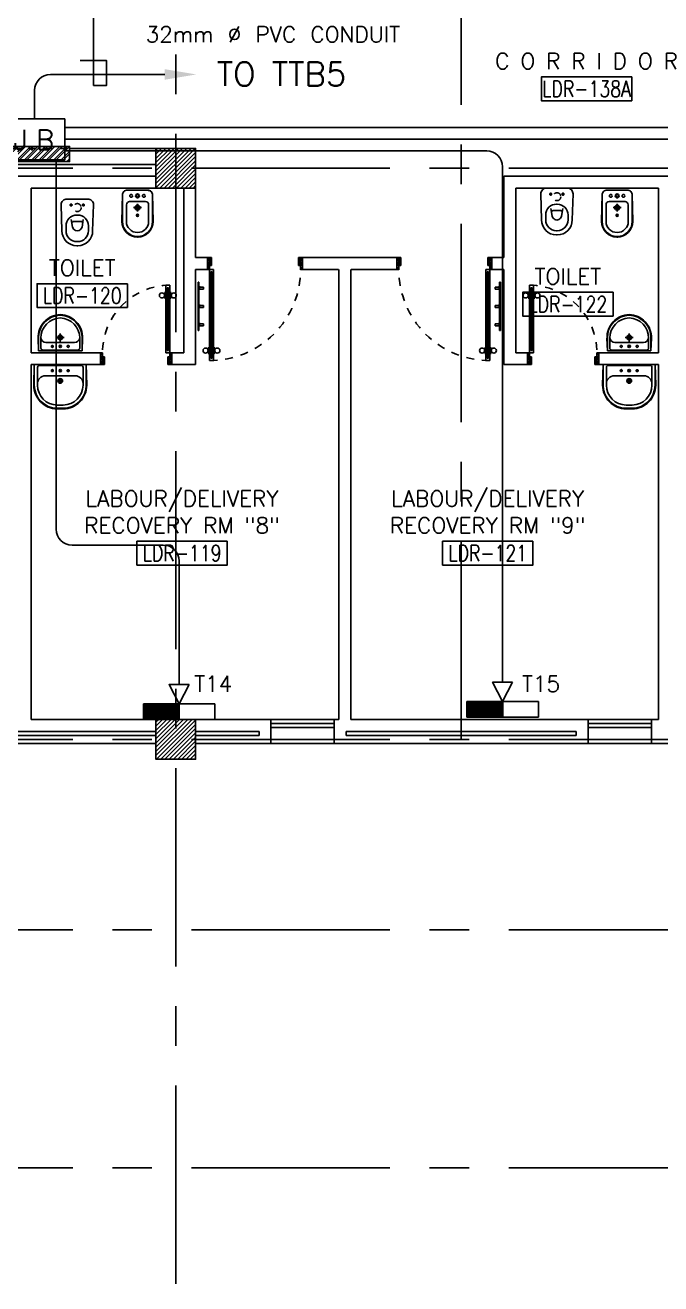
# Model space of a CAD drawing. Extents: x 0 to 92.2, y -1.4 to 78.1.
# Drawn here: x 26.59 to 34.61, y -1.39 to 14.48 of the extents above; entities that cross this region are included whole.
import ezdxf
from ezdxf.enums import TextEntityAlignment as Align

# ---------------------------------------------------------------- set-up
doc = ezdxf.new("R2010")
doc.units = 0
doc.header["$MEASUREMENT"] = 0
for name, pattern in [('CENTERX2', [4, 2.5, -0.5, 0.5, -0.5]), ('DASHED', [0.75, 0.5, -0.25]), ('HIDDEN', [0.375, 0.25, -0.125]), ('HIDDEN2', [0.1875, 0.125, -0.0625])]:
    doc.linetypes.add(name, pattern=pattern)
doc.layers.get('0').update_dxf_attribs({"color": 11, "linetype": 'CONTINUOUS'})
for name, color, linetype in [('A-TILES', 11, 'CONTINUOUS'), ('AXES', 11, 'CENTERX2'), ('COL', 11, 'CONTINUOUS'), ('DOOR', 11, 'CONTINUOUS'), ('E-TEL', 4, 'CONTINUOUS'), ('E-TEXT', 2, 'CONTINUOUS'), ('E-WIRE', 4, 'CONTINUOUS'), ('FHC', 11, 'CONTINUOUS'), ('FIX', 11, 'CONTINUOUS'), ('HAT', 11, 'CONTINUOUS'), ('INSUL', 11, 'CONTINUOUS'), ('NON-MEDICAL', 11, 'CONTINUOUS'), ('RM-BOX', 11, 'CONTINUOUS'), ('RM-NAME', 11, 'CONTINUOUS'), ('RM-NO', 11, 'CONTINUOUS'), ('WALL', 11, 'CONTINUOUS'), ('WIN', 11, 'CONTINUOUS')]:
    doc.layers.add(name, color=color, linetype=linetype)
doc.styles.add('ROMANS', font='ROMANS.shx', dxfattribs={"width": 0.6})
doc.styles.get("Standard").update_dxf_attribs({"font": 'TXT.shx'})

# ---------------------------------------------------------------- blocks, each defined once
blk = doc.blocks.new('*X89')
at = {"color": 0}
for p, q in [((42139, 118295), (42594, 118750)), ((42139, 118348), (42541, 118750)), ((42139, 118401), (42488, 118750)), ((42139, 118454), (42435, 118750)), ((42139, 118507), (42382, 118750)), ((42139, 118560), (42329, 118750)), ((42139, 118613), (42276, 118750)), ((42139, 118666), (42223, 118750)), ((42139, 118719), (42170, 118750)), ((42147, 118250), (42639, 118742)), ((42200, 118250), (42639, 118689)), ((42253, 118250), (42639, 118636)), ((42306, 118250), (42639, 118582)), ((42359, 118250), (42639, 118529)), ((42413, 118250), (42639, 118476)), ((42466, 118250), (42639, 118423)), ((42519, 118250), (42639, 118370)), ((42572, 118250), (42639, 118317)), ((42625, 118250), (42639, 118264))]:
    blk.add_line(p, q, dxfattribs=at)
blk = doc.blocks.new('*X84')
at = {"color": 0}
for p, q in [((42139, 125454), (42635, 125950)), ((42139, 125507), (42582, 125950)), ((42139, 125560), (42529, 125950)), ((42139, 125613), (42476, 125950)), ((42139, 125666), (42423, 125950)), ((42139, 125719), (42370, 125950)), ((42139, 125772), (42317, 125950)), ((42139, 125825), (42264, 125950)), ((42139, 125878), (42211, 125950)), ((42139, 125931), (42158, 125950)), ((42188, 125450), (42639, 125901)), ((42241, 125450), (42639, 125848)), ((42294, 125450), (42639, 125795)), ((42347, 125450), (42639, 125742)), ((42400, 125450), (42639, 125689)), ((42453, 125450), (42639, 125636)), ((42506, 125450), (42639, 125583)), ((42559, 125450), (42639, 125530)), ((42612, 125450), (42639, 125477))]:
    blk.add_line(p, q, dxfattribs=at)
blk = doc.blocks.new('RM1')
at = {"layer": 'RM-BOX'}
blk.add_lwpolyline([(570, -200), (-570, -200), (-570, -500), (570, -500)], close=True, dxfattribs=at)
at = {"layer": 'RM-NAME', "style": 'ROMANS'}
blk.add_attdef('ROOMNAME1', text='', height=200, dxfattribs=at).set_placement((0, 324), align=Align.MIDDLE)
blk = doc.blocks.new('COL50')
at = {"layer": 'COL'}
blk.add_lwpolyline([(-250, 250), (-250, -250), (250, -250), (250, 250)], close=True, dxfattribs=at)
blk = doc.blocks.new('DOOR90')
at = {"layer": 'DOOR', "color": 0, "linetype": 'BYBLOCK'}
for p, q in [((-150, 0), (-150, -25)), ((-150, 0), (0, 0)), ((0, -50), (0, 0)), ((-1000, -25), (-1000, -75)), ((-1000, -75), (-1000, -25)), ((-950, -25), (-1000, -25)), ((-950, -75), (-1000, -75)), ((-970, -42), (-970, -58)), ((-950, -42), (-970, -42)), ((-950, -58), (-970, -58)), ((-950, -25), (-950, -42)), ((-950, -58), (-950, -75)), ((-918, -25), (-918, -18)), ((-828, -18), (-918, -18)), ((-918, -75), (-918, -82)), ((-828, -82), (-918, -82)), ((-905, -18), (-905, -9)), ((-905, -9), (-840, -9)), ((-905, -18), (-840, -18)), ((-905, -82), (-905, -91)), ((-905, -82), (-840, -82)), ((-905, -91), (-840, -91)), ((-840, -18), (-840, -9)), ((-840, -82), (-840, -91)), ((-828, -25), (-828, -18)), ((-828, -75), (-828, -82)), ((-200, -42), (-200, -25)), ((-200, -25), (-150, -25)), ((-180, -42), (-200, -42)), ((-200, -75), (-200, -58)), ((-200, -58), (-180, -58)), ((-150, -75), (-200, -75)), ((-180, -58), (-180, -42)), ((-150, -75), (-150, -25)), ((-150, -25), (-100, -25)), ((-100, -25), (-100, -50)), ((-100, -50), (0, -50)), ((-150, -900), (-150, -875)), ((-150, -875), (-100, -875)), ((0, -900), (-150, -900)), ((-150, -900), (0, -900)), ((-100, -850), (0, -850)), ((-100, -875), (-100, -850)), ((0, -850), (0, -900))]:
    blk.add_line(p, q, dxfattribs=at)
at = {"layer": 'DOOR', "color": 9, "linetype": 'BYBLOCK'}
for p, q in [((0, -50), (-114, 0)), ((0, -50), (-40, 0)), ((0, -50), (-100, -37)), ((0, -850), (-114, -900)), ((0, -850), (-100, -863)), ((0, -850), (-40, -900))]:
    blk.add_line(p, q, dxfattribs=at)
at = {"layer": 'DOOR', "linetype": 'BYBLOCK'}
for p, q in [((-200, -25), (-950, -25)), ((-200, -42), (-950, -42)), ((-200, -58), (-950, -58)), ((-950, -75), (-200, -75))]:
    blk.add_line(p, q, dxfattribs=at)
at = {"layer": 'DOOR', "color": 0, "linetype": 'BYBLOCK'}
for centre in [(-873, 24), (-873, -124)]:
    blk.add_circle(centre, 32.4, dxfattribs=at)
at = {"layer": 'DOOR', "color": 9, "linetype": 'BYBLOCK'}
for centre, radius, start, end in [((0, -50), 154, 161.1053, 166.2858), ((0, -50), 134, 158.1598, 169.28), ((0, -50), 94.4, 148.0182, 180), ((0, -50), 74.4, 137.7764, 180), ((0, -50), 114, 154.0838, 167.3774), ((0, -50), 54.4, 113.2074, 180), ((0, -50), 34.4, 90, 180), ((0, -50), 14.4, 90, 180), ((0, -850), 154, 193.7142, 198.8947), ((0, -850), 134, 190.72, 201.8402), ((0, -850), 94.4, 180, 211.9818), ((0, -850), 74.4, 180, 222.2236), ((0, -850), 54.4, 180, 246.7926), ((0, -850), 34.4, 180, 270), ((0, -850), 14.4, 180, 270)]:
    blk.add_arc(centre, radius, start, end, dxfattribs=at)
at = {"layer": 'DOOR', "linetype": 'HIDDEN', "ltscale": 0.5}
blk.add_arc((-150, -25), 850, 180, 270, dxfattribs=at)
blk = doc.blocks.new('FHC')
at = {"layer": 'FHC', "linetype": 'BYBLOCK', "ltscale": 0.3}
h = blk.add_hatch(dxfattribs=at)
h.set_pattern_fill('ANSI32', color=250, scale=175, style=0)
h.set_pattern_definition([(45, (-232656.18, -31241.005), (-46.403883, 46.403883), []), (45, (-232625.246, -31241.005), (-46.403883, 46.403883), [])])
h.paths.add_polyline_path([(460, -190), (460, 0), (-460, 0), (-460, -190)])
h.paths.add_polyline_path([(-673, -611), (-673, -190), (-410, -190), (-410, -611)], flags=9)
blk.add_lwpolyline([(-460, 0), (460, 0), (460, -190), (-460, -190)], close=True, dxfattribs=at)
blk = doc.blocks.new('DOOR100')
at = {"layer": 'DOOR', "color": 0, "linetype": 'BYBLOCK'}
for p, q in [((-25, 1300), (-75, 1300)), ((-75, 1300), (-25, 1300)), ((-75, 1250), (-75, 1300)), ((-42, 1270), (-58, 1270)), ((-58, 1250), (-58, 1270)), ((-42, 1250), (-42, 1270)), ((-25, 1250), (-25, 1300)), ((-82, 1205), (-91, 1205)), ((-91, 1205), (-91, 1140)), ((-82, 1140), (-91, 1140)), ((-75, 1218), (-82, 1218)), ((-82, 1128), (-82, 1218)), ((-82, 1205), (-82, 1140)), ((-75, 1128), (-82, 1128)), ((-58, 1250), (-75, 1250)), ((-25, 1250), (-42, 1250)), ((-25, 1218), (-18, 1218)), ((-25, 1128), (-18, 1128)), ((-18, 1128), (-18, 1218)), ((-18, 1205), (-9, 1205)), ((-18, 1205), (-18, 1140)), ((-18, 1140), (-9, 1140)), ((-9, 1205), (-9, 1140)), ((-75, 200), (-58, 200)), ((-75, 150), (-75, 200)), ((-58, 200), (-58, 180)), ((-58, 180), (-42, 180)), ((-42, 200), (-25, 200)), ((-42, 180), (-42, 200)), ((-25, 200), (-25, 150)), ((-1200, 0), (-1200, 150)), ((-1200, 150), (-1175, 150)), ((-1200, 150), (-1200, 0)), ((-1150, 0), (-1200, 0)), ((-1175, 150), (-1175, 100)), ((-1175, 100), (-1150, 100)), ((-1150, 100), (-1150, 0)), ((-75, 150), (-25, 150)), ((-50, 100), (-50, 0)), ((-25, 100), (-50, 100)), ((-50, 0), (0, 0)), ((0, 150), (-25, 150)), ((-25, 150), (-25, 100)), ((0, 150), (0, 0))]:
    blk.add_line(p, q, dxfattribs=at)
at = {"layer": 'DOOR', "linetype": 'BYBLOCK'}
for p, q in [((-75, 1250), (-75, 200)), ((-58, 200), (-58, 1250)), ((-42, 200), (-42, 1250)), ((-25, 200), (-25, 1250)), ((0, 0), (0, 150))]:
    blk.add_line(p, q, dxfattribs=at)
at = {"layer": 'DOOR', "color": 9, "linetype": 'BYBLOCK'}
for p, q in [((-1150, 0), (-1200, 114)), ((-1150, 0), (-1200, 40)), ((-1150, 0), (-1163, 100)), ((-50, 0), (0, 114)), ((-50, 0), (-37, 100)), ((-50, 0), (0, 40))]:
    blk.add_line(p, q, dxfattribs=at)
at = {"layer": 'DOOR', "color": 0, "linetype": 'BYBLOCK'}
for centre in [(-124, 1173), (24, 1173)]:
    blk.add_circle(centre, 32.4, dxfattribs=at)
at = {"layer": 'DOOR', "linetype": 'HIDDEN', "ltscale": 0.5}
blk.add_arc((-25, 150), 1150, 90, 180.0001, dxfattribs=at)
at = {"layer": 'DOOR', "color": 9, "linetype": 'BYBLOCK'}
for centre, radius, start, end in [((-1150, 0), 154, 103.7142, 108.8947), ((-1150, 0), 134, 100.72, 111.8402), ((-1150, 0), 94.4, 90, 121.9818), ((-1150, 0), 74.4, 90, 132.2236), ((-1150, 0), 54.4, 90, 156.7926), ((-1150, 0), 34.4, 90, 180), ((-1150, 0), 14.4, 90, 180), ((-50, 0), 94.4, 58.0182, 90), ((-50, 0), 74.4, 47.7764, 90), ((-50, 0), 54.4, 23.2074, 90), ((-50, 0), 34.4, 0, 90), ((-50, 0), 14.4, 0, 90), ((-50, 0), 134, 68.1598, 79.28), ((-50, 0), 114, 64.0838, 77.3774), ((-50, 0), 154, 71.1053, 76.2858)]:
    blk.add_arc(centre, radius, start, end, dxfattribs=at)
blk = doc.blocks.new('A$C49F1192B')
at = {"layer": 'DOOR', "color": 0, "linetype": 'BYBLOCK', "xscale": -1, "rotation": 270}
blk.add_blockref('DOOR100', (0, 1200), dxfattribs=at)
blk = doc.blocks.new('LAV-003')
at = {"layer": 'FIX', "linetype": 'CONTINUOUS'}
for p, q in [((-328, -285), (-328, -25)), ((327, -285), (327, -25)), ((-288, -285), (-288, -265)), ((0, -165), (-188, -165)), ((0, -165), (187, -165)), ((287, -285), (287, -265)), ((0, -535), (-38, -535)), ((0, -575), (-38, -575)), ((0, -535), (37, -535)), ((0, -575), (37, -575))]:
    blk.add_line(p, q, dxfattribs=at)
at = {"layer": 'FIX', "linetype": 'BYBLOCK'}
blk.add_line((-328, -25), (327, -25), dxfattribs=at)
at = {"layer": 'FIX', "linetype": 'BYBLOCK', "ltscale": 0.3}
for p, q in [((-288, -265), (-288, -60)), ((0, -35), (-262, -35)), ((0, -35), (262, -35)), ((287, -265), (287, -60))]:
    blk.add_line(p, q, dxfattribs=at)
at = {"layer": 'FIX'}
for p, q in [((-16, -101), (15, -101)), ((0, -85), (0, -116))]:
    blk.add_line(p, q, dxfattribs=at)
at = {"layer": 'FIX', "linetype": 'DASHED', "ltscale": 0.04}
for p, q in [((-36, -230), (37, -230)), ((0, -194), (0, -266))]:
    blk.add_line(p, q, dxfattribs=at)
at = {"layer": 'FIX', "linetype": 'CONTINUOUS'}
blk.add_lwpolyline([(295, -25), (0, -25), (-328, -25), (-335, -285, 0.414214), (-38, -582), (0, -582), (37, -582, 0.414214), (334, -285), (327, -25), (0, -25)], format="xyb", dxfattribs=at)
at = {"layer": 'FIX', "linetype": 'HIDDEN', "ltscale": 0.05}
for centre in [(-100, -101), (100, -101)]:
    blk.add_circle(centre, 12.4, dxfattribs=at)
at = {"layer": 'FIX'}
for centre, radius in [((0, -101), 15.5), ((0, -230), 29.5), ((0, -230), 22.5)]:
    blk.add_circle(centre, radius, dxfattribs=at)
at = {"layer": 'FIX', "linetype": 'BYBLOCK', "ltscale": 0.3}
for centre, start, end in [((-262, -60), 90, 180), ((262, -60), 0, 90)]:
    blk.add_arc(centre, 25, start, end, dxfattribs=at)
at = {"layer": 'FIX', "linetype": 'CONTINUOUS'}
for centre, radius, start, end in [((-38, -285), 290, 180, 270), ((-188, -265), 100, 90, 180), ((-38, -285), 250, 180, 270), ((37, -285), 250, 270, 0), ((37, -285), 290, 270, 0), ((187, -265), 100, 0, 90)]:
    blk.add_arc(centre, radius, start, end, dxfattribs=at)
blk = doc.blocks.new('WC1')
at = {"layer": 'FIX'}
for p, q in [((-210, 204), (-538, 194)), ((-727, 5), (-727, -5)), ((-674, 5), (-674, -5)), ((-534, 24), (-540, 0)), ((-540, 0), (-534, -24)), ((-475, 141), (-538, 141)), ((-395, 76), (-490, 60)), ((-339, 5), (-339, -5)), ((-538, -141), (-475, -141)), ((-490, -60), (-395, -76)), ((-538, -194), (-210, -204))]:
    blk.add_line(p, q, dxfattribs=at)
at = {"layer": 'FIX', "linetype": 'CONTINUOUS'}
blk.add_line((-420, -47), (-420, 45), dxfattribs=at)
at = {"layer": 'FIX'}
blk.add_lwpolyline([(-213, -204), (-210, -204, 0.414214), (-137, -131), (-137, 0), (-137, 131, 0.414214), (-210, 204)], format="xyb", dxfattribs=at)
at = {"layer": 'FIX', "linetype": 'HIDDEN2', "ltscale": 0.3}
blk.add_circle((-245, 0), 49.8, dxfattribs=at)
at = {"layer": 'FIX', "linetype": 'HIDDEN', "ltscale": 0.05}
for centre in [(-213, 78), (-213, -77)]:
    blk.add_circle(centre, 11.6, dxfattribs=at)
at = {"layer": 'FIX'}
for centre, radius, start, end in [((-538, 5), 189, 90, 180), ((-538, 5), 136, 90, 180), ((-473, -7), 68.2, 128.9242, 152.8468), ((-464, -18), 82, 108.496, 128.9242), ((-475, 5), 136, 360, 90), ((-538, -5), 189, 180, 270), ((-538, -5), 136, 180, 270), ((-473, 7), 68.2, 207.1532, 231.0758), ((-464, 18), 82, 231.0758, 251.504), ((-475, -5), 136, 270, 0)]:
    blk.add_arc(centre, radius, start, end, dxfattribs=at)
at = {"layer": 'FIX', "linetype": 'CONTINUOUS'}
for centre, start, end in [((-443, 46), 357.6662, 91.6121), ((-442, -46), 268.3879, 2.3338)]:
    blk.add_arc(centre, 22.3, start, end, dxfattribs=at)
blk = doc.blocks.new('BIDET1')
at = {"layer": 'FIX'}
for p, q in [((-88, 190), (-428, 190)), ((-617, 2), (-617, -3)), ((-210, 140), (-420, 140)), ((-352, 1), (-352, 1)), ((-350, 5), (-350, 5)), ((-348, 1), (-348, 1)), ((-346, 5), (-346, 5)), ((-344, 9), (-344, 9)), ((-344, 1), (-344, 1)), ((-342, 5), (-342, 5)), ((-341, 9), (-341, 9)), ((-341, 1), (-341, 1)), ((-339, 5), (-339, 5)), ((-337, 1), (-337, 1)), ((-335, 5), (-335, 5)), ((-333, 1), (-333, 1)), ((-170, 100), (-170, -100)), ((-25, -3), (-25, 128)), ((-617, -8), (-617, -3)), ((-210, -140), (-420, -140)), ((-350, -2), (-350, -2)), ((-348, -6), (-348, -6)), ((-346, -2), (-346, -2)), ((-346, -10), (-346, -10)), ((-344, -6), (-344, -6)), ((-342, -2), (-342, -2)), ((-342, -10), (-342, -10)), ((-341, -6), (-341, -6)), ((-339, -2), (-339, -2)), ((-339, -10), (-339, -10)), ((-337, -6), (-337, -6)), ((-335, -2), (-335, -2)), ((-333, -6), (-333, -6)), ((-331, -2), (-331, -2)), ((-25, -3), (-25, -134)), ((-88, -190), (-428, -190))]:
    blk.add_line(p, q, dxfattribs=at)
at = {"layer": 'FIX', "linetype": 'BYBLOCK', "ltscale": 0.3}
for p, q in [((-75, 190), (-420, 197)), ((-75, -190), (-420, -197))]:
    blk.add_line(p, q, dxfattribs=at)
at = {"layer": 'FIX', "linetype": 'DASHED', "ltscale": 0.05}
for p, q in [((-196, 0), (-294, 0)), ((-245, 49), (-245, -49))]:
    blk.add_line(p, q, dxfattribs=at)
at = {"layer": 'FIX'}
for centre, radius in [((-342, 0), 13.8), ((-342, 0), 11), ((-245, 0), 31.7), ((-245, 0), 22.5), ((-98, 0), 24.5), ((-98, 0), 17.5)]:
    blk.add_circle(centre, radius, dxfattribs=at)
at = {"layer": 'FIX', "linetype": 'HIDDEN', "ltscale": 0.05}
for centre in [(-98, 80), (-98, -80)]:
    blk.add_circle(centre, 17.5, dxfattribs=at)
at = {"layer": 'FIX', "linetype": 'BYBLOCK', "ltscale": 0.3}
blk.add_arc((-420, 0), 197, 90, 270, dxfattribs=at)
at = {"layer": 'FIX'}
for centre, radius, start, end in [((-420, 0), 190, 90, 270), ((-87, 128), 62.1, 0.1463, 90.8397), ((-420, 0), 140, 90, 270), ((-210, 100), 40, 0, 90), ((-210, -100), 40, 270, 0), ((-87, -128), 62.1, 269.1603, 359.8537)]:
    blk.add_arc(centre, radius, start, end, dxfattribs=at)
blk = doc.blocks.new('LAV1')
at = {"layer": 'FIX', "linetype": 'BYBLOCK', "ltscale": 0.3}
for p, q in [((-280, 210), (-275, 50)), ((-245, 210), (-245, 85)), ((245, 210), (245, 85)), ((280, 210), (275, 50)), ((0, 60), (-220, 60)), ((0, 60), (220, 60))]:
    blk.add_line(p, q, dxfattribs=at)
at = {"layer": 'FIX', "linetype": 'CONTINUOUS'}
for p, q in [((-275, 210), (-275, 50)), ((275, 210), (275, 50)), ((0, 50), (-275, 50)), ((0, 50), (-252, 50)), ((0, 155), (-181, 155)), ((0, 155), (181, 155)), ((0, 50), (252, 50)), ((0, 50), (275, 50))]:
    blk.add_line(p, q, dxfattribs=at)
at = {"layer": 'FIX', "linetype": 'DASHED', "ltscale": 0.05}
for p, q in [((50, 220), (-50, 220)), ((0, 170), (0, 270)), ((0, 170), (0, 270))]:
    blk.add_line(p, q, dxfattribs=at)
at = {"layer": 'FIX'}
for p, q in [((16, 107), (-15, 107)), ((0, 92), (0, 123))]:
    blk.add_line(p, q, dxfattribs=at)
for centre, radius in [((0, 220), 29.5), ((0, 220), 22.5), ((0, 107), 15.5)]:
    blk.add_circle(centre, radius, dxfattribs=at)
at = {"layer": 'FIX', "linetype": 'HIDDEN', "ltscale": 0.05}
for centre in [(-100, 107), (100, 107)]:
    blk.add_circle(centre, 12.4, dxfattribs=at)
at = {"layer": 'FIX', "linetype": 'BYBLOCK', "ltscale": 0.3}
for centre, radius, start, end in [((7, 220), 287, 91.3776, 182.0064), ((-7, 220), 287, 357.9936, 88.6224), ((-220, 85), 24.9, 179.7021, 269.9486), ((220, 85), 24.9, 270.0514, 0.2979)]:
    blk.add_arc(centre, radius, start, end, dxfattribs=at)
at = {"layer": 'FIX', "linetype": 'CONTINUOUS'}
for centre, radius, start, end in [((8, 217), 283, 91.6988, 181.351), ((-8, 217), 283, 358.649, 88.3012), ((8, 212), 253, 91.7328, 180.4884), ((-8, 212), 253, 359.5116, 88.2672), ((-179, 222), 66.9, 190.2006, 268.0786), ((179, 222), 66.9, 271.9214, 349.7994)]:
    blk.add_arc(centre, radius, start, end, dxfattribs=at)

msp = doc.modelspace()

# ---------------------------------------------------------------- linework, layer by layer
at = {"layer": 'AXES'}
for p, q in [((28.4927, -1.3931), (28.4927, 77.4195)), ((32.0927, 5.4711), (32.0927, 64.2911)), ((0.6927, 12.6711), (68.7327, 12.6711)), ((0.6927, 5.4711), (68.7327, 5.4711)), ((0.6927, 3.0711), (68.7327, 3.0711)), ((0.6927, 0.0711), (68.7327, 0.0711))]:
    msp.add_line(p, q, dxfattribs=at)
at = {"layer": 'COL'}
msp.add_lwpolyline([(28.2427, 12.9211), (28.7427, 12.9211), (28.7427, 12.4211), (28.2427, 12.4211)], close=True, dxfattribs=at)
at = {"layer": 'E-TEL', "color": 4}
for p, q in [((26.3291, 13.2968), (27.0952, 13.2968)), ((27.0952, 12.7789), (27.0952, 13.2968)), ((26.3291, 12.7789), (27.0952, 12.7789)), ((28.0857, 5.9205), (28.0857, 5.7211)), ((28.0857, 5.9205), (28.9857, 5.9205)), ((28.0857, 5.9165), (28.5047, 5.7211)), ((28.0857, 5.9027), (28.4751, 5.7211)), ((28.0857, 5.8889), (28.4455, 5.7211)), ((28.0857, 5.8751), (28.4159, 5.7211)), ((28.1067, 5.9205), (28.5343, 5.7211)), ((28.1363, 5.9205), (28.5368, 5.7337)), ((28.1659, 5.9205), (28.5368, 5.7475)), ((28.1955, 5.9205), (28.5368, 5.7613)), ((28.2251, 5.9205), (28.5368, 5.7751)), ((28.2546, 5.9205), (28.5368, 5.7889)), ((28.2842, 5.9205), (28.5368, 5.8027)), ((28.3138, 5.9205), (28.5368, 5.8165)), ((28.3434, 5.9205), (28.5368, 5.8303)), ((28.3729, 5.9205), (28.5368, 5.8441)), ((28.4025, 5.9205), (28.5368, 5.8579)), ((28.4321, 5.9205), (28.5368, 5.8717)), ((28.4617, 5.9205), (28.5368, 5.8855)), ((28.4912, 5.9205), (28.5368, 5.8992)), ((28.5208, 5.9205), (28.5368, 5.913)), ((28.5368, 5.9205), (28.5368, 5.7211)), ((28.9857, 5.9205), (28.9857, 5.7211)), ((32.1661, 5.9498), (32.1661, 5.7505)), ((32.1661, 5.9498), (33.0661, 5.9498)), ((32.1661, 5.9458), (32.585, 5.7505)), ((32.1661, 5.932), (32.5555, 5.7505)), ((32.1661, 5.9183), (32.5259, 5.7505)), ((32.1661, 5.9045), (32.4963, 5.7505)), ((32.1661, 5.8907), (32.4667, 5.7505)), ((32.1661, 5.8769), (32.4371, 5.7505)), ((32.1871, 5.9498), (32.6146, 5.7505)), ((32.2167, 5.9498), (32.6172, 5.7631)), ((32.2462, 5.9498), (32.6172, 5.7769)), ((32.2758, 5.9498), (32.6172, 5.7906)), ((32.3054, 5.9498), (32.6172, 5.8044)), ((32.335, 5.9498), (32.6172, 5.8182)), ((32.3646, 5.9498), (32.6172, 5.832)), ((32.3941, 5.9498), (32.6172, 5.8458)), ((32.4237, 5.9498), (32.6172, 5.8596)), ((32.4533, 5.9498), (32.6172, 5.8734)), ((32.4829, 5.9498), (32.6172, 5.8872)), ((32.5124, 5.9498), (32.6172, 5.901)), ((32.542, 5.9498), (32.6172, 5.9148)), ((32.5716, 5.9498), (32.6172, 5.9286)), ((32.6012, 5.9498), (32.6172, 5.9424)), ((32.6172, 5.9498), (32.6172, 5.7505)), ((33.0661, 5.9498), (33.0661, 5.7505)), ((28.0857, 5.8613), (28.3864, 5.7211)), ((28.0857, 5.8476), (28.3568, 5.7211)), ((28.0857, 5.8338), (28.3272, 5.7211)), ((28.0857, 5.82), (28.2976, 5.7211)), ((28.0857, 5.8062), (28.2681, 5.7211)), ((28.0857, 5.7924), (28.2385, 5.7211)), ((28.0857, 5.7786), (28.2089, 5.7211)), ((28.0857, 5.7648), (28.1793, 5.7211)), ((28.0857, 5.751), (28.1498, 5.7211)), ((28.0857, 5.7372), (28.1202, 5.7211)), ((28.0857, 5.7234), (28.0906, 5.7211)), ((28.9857, 5.7211), (28.0857, 5.7211)), ((32.1661, 5.8631), (32.4076, 5.7505)), ((32.1661, 5.8493), (32.378, 5.7505)), ((32.1661, 5.8355), (32.3484, 5.7505)), ((32.1661, 5.8217), (32.3188, 5.7505)), ((32.1661, 5.8079), (32.2893, 5.7505)), ((32.1661, 5.7941), (32.2597, 5.7505)), ((32.1661, 5.7803), (32.2301, 5.7505)), ((32.1661, 5.7665), (32.2005, 5.7505)), ((32.1661, 5.7527), (32.1709, 5.7505)), ((33.0661, 5.7505), (32.1661, 5.7505))]:
    msp.add_line(p, q, dxfattribs=at)
for points in [[(32.7412, 6.192), (32.4887, 6.192), (32.6149, 5.9498), (32.6149, 5.9498)], [(28.6608, 6.1627), (28.4083, 6.1627), (28.5346, 5.9205), (28.5346, 5.9205)]]:
    msp.add_lwpolyline(points, close=True, dxfattribs=at)
at = {"layer": 'E-TEXT', "color": 11}
msp.add_lwpolyline([(28.0815, 14.6171), (27.456, 14.6171), (27.456, 13.7158), (27.6201, 13.7158), (27.6201, 14.0288), (27.2846, 14.0288)], dxfattribs=at)
at = {"layer": 'E-WIRE', "color": 4, "linetype": 'BYBLOCK'}
for p, q in [((26.9122, 13.8545), (28.1898, 13.8545)), ((26.7122, 13.6545), (26.7122, 13.2968)), ((26.9846, 12.7812), (26.9846, 8.1212)), ((32.6149, 6.192), (32.6149, 12.6906)), ((27.1846, 7.9212), (28.3346, 7.9212)), ((28.5346, 6.1627), (28.5346, 7.7212))]:
    msp.add_line(p, q, dxfattribs=at)
at = {"layer": 'E-WIRE', "color": 4}
for p, q in [((28.353, 13.8545), (27.551, 13.8545)), ((27.0952, 13.1851), (40.498, 13.1851)), ((27.0952, 13.0378), (36.4953, 13.0378)), ((27.0952, 12.8906), (32.4149, 12.8906))]:
    msp.add_line(p, q, dxfattribs=at)
at = {"layer": 'E-WIRE', "color": 4, "linetype": 'BYBLOCK'}
for centre, start, end in [((26.9122, 13.6545), 90, 180), ((32.4149, 12.6906), 0, 90), ((27.1846, 8.1212), 180, 270), ((28.3346, 7.7212), 0, 90)]:
    msp.add_arc(centre, 0.2, start, end, dxfattribs=at)
at = {"layer": 'E-WIRE', "color": 4}
msp.add_solid([(28.353, 13.9211), (28.353, 13.7878), (28.753, 13.8545)], dxfattribs=at)
at = {"layer": 'FIX'}
for q in [(27.8821, 12.3941), (28.1438, 12.3941)]:
    msp.add_line((28.0129, 12.3941), q, dxfattribs=at)
msp.add_arc((28.1381, 12.3321), 0.0621, 359.1603, 89.85366, dxfattribs=at)
at = {"layer": 'INSUL'}
for p, q in [((28.2427, 5.5711), (25.2427, 5.5711)), ((28.7427, 5.5711), (29.5427, 5.5711)), ((29.5427, 5.5211), (29.5427, 5.5711)), ((30.6427, 5.5711), (33.5427, 5.5711)), ((30.6427, 5.5211), (30.6427, 5.5711)), ((33.5427, 5.5211), (33.5427, 5.5711)), ((28.2427, 5.5211), (25.2427, 5.5211)), ((28.7427, 5.5211), (29.5427, 5.5211)), ((30.6427, 5.5211), (33.5427, 5.5211))]:
    msp.add_line(p, q, dxfattribs=at)
at = {"layer": 'NON-MEDICAL'}
for p, q in [((28.7736, 11.2342), (28.7854, 11.2342)), ((28.7736, 11.2342), (28.7736, 10.6246)), ((28.7854, 11.2342), (28.7854, 10.6246)), ((28.7854, 11.1832), (28.79, 11.1832)), ((28.7854, 11.1371), (28.79, 11.1371)), ((28.79, 11.1832), (28.79, 11.1371)), ((28.79, 11.1719), (28.844, 11.1719)), ((28.79, 11.1484), (28.844, 11.1484)), ((28.844, 11.1719), (28.844, 11.1484)), ((32.5196, 11.1719), (32.5196, 11.1484)), ((32.5736, 11.1719), (32.5196, 11.1719)), ((32.5736, 11.1484), (32.5196, 11.1484)), ((32.5736, 11.1832), (32.5736, 11.1371)), ((32.5783, 11.1832), (32.5736, 11.1832)), ((32.5783, 11.1371), (32.5736, 11.1371)), ((32.59, 11.2342), (32.5783, 11.2342)), ((32.5783, 11.2342), (32.5783, 10.6246)), ((32.59, 11.2342), (32.59, 10.6246)), ((28.7854, 10.9525), (28.79, 10.9525)), ((28.79, 10.9525), (28.79, 10.9063)), ((32.5736, 10.9525), (32.5736, 10.9063)), ((32.5783, 10.9525), (32.5736, 10.9525)), ((28.7854, 10.9063), (28.79, 10.9063)), ((28.79, 10.9411), (28.844, 10.9411)), ((28.79, 10.9177), (28.844, 10.9177)), ((28.844, 10.9411), (28.844, 10.9177)), ((32.5736, 10.9411), (32.5196, 10.9411)), ((32.5196, 10.9411), (32.5196, 10.9177)), ((32.5736, 10.9177), (32.5196, 10.9177)), ((32.5783, 10.9063), (32.5736, 10.9063)), ((28.7854, 10.7217), (28.79, 10.7217)), ((28.7854, 10.6756), (28.79, 10.6756)), ((28.79, 10.7217), (28.79, 10.6756)), ((28.79, 10.7104), (28.844, 10.7104)), ((28.79, 10.6869), (28.844, 10.6869)), ((28.844, 10.7104), (28.844, 10.6869)), ((32.5736, 10.7104), (32.5196, 10.7104)), ((32.5196, 10.7104), (32.5196, 10.6869)), ((32.5736, 10.6869), (32.5196, 10.6869)), ((32.5783, 10.7217), (32.5736, 10.7217)), ((32.5736, 10.7217), (32.5736, 10.6756)), ((32.5783, 10.6756), (32.5736, 10.6756)), ((28.7736, 10.6246), (28.7854, 10.6246)), ((32.59, 10.6246), (32.5783, 10.6246))]:
    msp.add_line(p, q, dxfattribs=at)
at = {"layer": 'WALL', "color": 250, "linetype": 'HIDDEN', "ltscale": 0.25}
msp.add_line((26.2327, 12.9211), (27.1527, 12.9211), dxfattribs=at)
at = {"layer": 'WALL'}
for p, q in [((28.2427, 12.9211), (27.1527, 12.9211)), ((27.1527, 12.7561), (27.1527, 12.9211)), ((27.1527, 12.7572), (27.1527, 12.9072)), ((28.2427, 12.7211), (25.1427, 12.7211)), ((28.2427, 12.5711), (25.1427, 12.5711)), ((32.6302, 11.5461), (32.6302, 12.5711)), ((35.4427, 12.5711), (32.6302, 12.5711)), ((28.2427, 12.4211), (26.6677, 12.4211)), ((26.6677, 10.3461), (26.6677, 12.4211)), ((28.5927, 10.3461), (28.5927, 12.4211)), ((28.5927, 12.4211), (28.5927, 10.3461)), ((28.7427, 11.5461), (28.7427, 12.4211)), ((32.7802, 10.3461), (32.7802, 12.4211)), ((34.5802, 12.4211), (32.7802, 12.4211)), ((34.5802, 10.3461), (34.5802, 12.4211)), ((28.8927, 11.5461), (28.7427, 11.5461)), ((28.8927, 11.3961), (28.8927, 11.5461)), ((30.0927, 11.3961), (30.0927, 11.5461)), ((30.6943, 11.5461), (30.0927, 11.5461)), ((30.5536, 11.5461), (31.2802, 11.5461)), ((31.2802, 11.3961), (31.2802, 11.5461)), ((32.4756, 11.5461), (32.6302, 11.5461)), ((32.4802, 11.3961), (32.4802, 11.5461)), ((28.7427, 10.1961), (28.7427, 11.3961)), ((28.8927, 11.3961), (28.7427, 11.3961)), ((30.5443, 11.3961), (30.0927, 11.3961)), ((30.5489, 5.7211), (30.5489, 11.3961)), ((30.6989, 5.7211), (30.6989, 11.3961)), ((30.7036, 11.3961), (31.2802, 11.3961)), ((32.4756, 11.3961), (32.6302, 11.3961)), ((32.6302, 10.1961), (32.6302, 11.3961)), ((26.6677, 10.3461), (27.5427, 10.3461)), ((27.5427, 10.3461), (27.5427, 10.1961)), ((28.4427, 10.3461), (28.5927, 10.3461)), ((28.4427, 10.3461), (28.4427, 10.1961)), ((32.9302, 10.3461), (32.7802, 10.3461)), ((32.9302, 10.3461), (32.9302, 10.1961)), ((33.8302, 10.3461), (33.8302, 10.1961)), ((34.5802, 10.3461), (33.8302, 10.3461)), ((26.6677, 5.7211), (26.6677, 10.1961)), ((26.6677, 5.7211), (26.6677, 10.1961)), ((26.6677, 10.1961), (27.5427, 10.1961)), ((28.4427, 10.1961), (28.7427, 10.1961)), ((30.5489, 5.7211), (30.5489, 10.1961)), ((30.6989, 5.7211), (30.6989, 10.1961)), ((32.9302, 10.1961), (32.6302, 10.1961)), ((34.5802, 10.1961), (33.8302, 10.1961)), ((34.5802, 5.7211), (34.5802, 10.1961)), ((34.5802, 5.7211), (34.5802, 10.1961)), ((34.5802, 5.7211), (34.5802, 10.1961)), ((28.2427, 5.7211), (26.6677, 5.7211)), ((28.7427, 5.7211), (29.6927, 5.7211)), ((29.6927, 5.4211), (29.6927, 5.7211)), ((30.4927, 5.7211), (30.5489, 5.7211)), ((30.4927, 5.4211), (30.4927, 5.7211)), ((30.6989, 5.7211), (33.6927, 5.7211)), ((33.6927, 5.4211), (33.6927, 5.7211)), ((34.4927, 5.7211), (34.5802, 5.7211)), ((34.4927, 5.4211), (34.4927, 5.7211)), ((28.2427, 5.4211), (25.1427, 5.4211)), ((28.7427, 5.4211), (29.6927, 5.4211)), ((30.4927, 5.4211), (33.6927, 5.4211)), ((34.4927, 5.4211), (35.4427, 5.4211))]:
    msp.add_line(p, q, dxfattribs=at)
at = {"layer": 'WALL', "linetype": 'BYBLOCK', "ltscale": 0.3}
for points in [[(28.7427, 12.9211), (28.2427, 12.9211), (28.2427, 12.4211), (28.7427, 12.4211)], [(28.2427, 5.2211), (28.7427, 5.2211), (28.7427, 5.7211), (28.2427, 5.7211)]]:
    msp.add_lwpolyline(points, close=True, dxfattribs=at)
at = {"layer": 'WIN'}
for p, q in [((30.4927, 5.7211), (29.6927, 5.7211)), ((34.4927, 5.7211), (33.6927, 5.7211)), ((30.4927, 5.6711), (29.6927, 5.6711)), ((30.4927, 5.6211), (29.6927, 5.6211)), ((34.4927, 5.6711), (33.6927, 5.6711)), ((34.4927, 5.6211), (33.6927, 5.6211)), ((30.4927, 5.4211), (29.6927, 5.4211)), ((34.4927, 5.4211), (33.6927, 5.4211))]:
    msp.add_line(p, q, dxfattribs=at)

# ---------------------------------------------------------------- block references
at = {"layer": 'A-TILES', "linetype": 'BYBLOCK', "ltscale": 0.3, "xscale": 0.001, "yscale": 0.001, "zscale": 0.001}
for p in [(27.0357, 10.2211), (34.2122, 10.2211)]:
    msp.add_blockref('LAV-003', p, dxfattribs=at)
at = {"layer": 'COL', "xscale": 0.001, "yscale": 0.001, "zscale": 0.001}
for p in [(28.4927, 12.6711), (28.4927, 5.4711)]:
    msp.add_blockref('COL50', p, dxfattribs=at)
at = {"layer": 'DOOR', "color": 0, "yscale": 0.001, "zscale": 0.001}
for p, xscale, rotation in [((30.0927, 11.5461), -0.001, 90), ((31.2802, 11.5461), 0.001, 270)]:
    msp.add_blockref('A$C49F1192B', p, dxfattribs=dict(at, xscale=xscale, rotation=rotation))
at = {"layer": 'DOOR', "color": 0, "linetype": 'BYBLOCK', "yscale": 0.001, "zscale": 0.001}
for p, xscale, rotation in [((28.4427, 10.1961), 0.001, 270), ((32.9302, 10.1961), -0.001, 90)]:
    msp.add_blockref('DOOR90', p, dxfattribs=dict(at, xscale=xscale, rotation=rotation))
at = {"layer": 'FIX', "xscale": 0.001, "yscale": 0.001, "zscale": 0.001, "rotation": 90}
for name, p in [('BIDET1', (28.0102, 12.4211)), ('WC1', (33.3002, 12.5581)), ('BIDET1', (34.0602, 12.4211)), ('WC1', (27.2502, 12.4211))]:
    msp.add_blockref(name, p, dxfattribs=at)
at = {"layer": 'FIX', "yscale": 0.001, "zscale": 0.001}
for p, xscale in [((27.0357, 10.3191), 0.001), ((34.2122, 10.3191), -0.001)]:
    msp.add_blockref('LAV1', p, dxfattribs=dict(at, xscale=xscale))
at = {"layer": 'HAT', "xscale": 0.001, "yscale": 0.001, "zscale": 0.001}
for name in ['*X84', '*X89']:
    msp.add_blockref(name, (-13.8965, -113.0286), dxfattribs=at)
at = {"layer": 'RM-NAME'}
ref = msp.add_blockref('RM1', (33.6749, 14.0231), dxfattribs=dict(at, xscale=0.001, yscale=0.001, zscale=0.001))
ref.add_attrib('ROOMNO', 'LDR-138A', dxfattribs={"layer": 'RM-NO', "height": 0.2, "style": 'ROMANS', "width": 0.8}).set_placement((33.6749, 13.6731), align=Align.MIDDLE)
ref.add_attrib('ROOMNAME2', 'C O R R I D O R', dxfattribs={"height": 0.2, "style": 'ROMANS'}).set_placement((33.6749, 14.0231), align=Align.MIDDLE)
ref = msp.add_blockref('RM1', (27.3127, 11.4163), dxfattribs=dict(at, xscale=0.001, yscale=0.001, zscale=0.001))
ref.add_attrib('ROOMNO', 'LDR-120', dxfattribs={"layer": 'RM-NO', "height": 0.2, "style": 'ROMANS', "width": 0.8}).set_placement((27.3127, 11.0663), align=Align.MIDDLE)
ref.add_attrib('ROOMNAME2', 'TOILET', dxfattribs={"height": 0.2, "style": 'ROMANS'}).set_placement((27.3127, 11.4163), align=Align.MIDDLE)
ref = msp.add_blockref('RM1', (33.4388, 11.3077), dxfattribs=dict(at, xscale=0.001, yscale=0.001, zscale=0.001))
ref.add_attrib('ROOMNO', 'LDR-122', dxfattribs={"layer": 'RM-NO', "height": 0.2, "style": 'ROMANS', "width": 0.8}).set_placement((33.4388, 10.9577), align=Align.MIDDLE)
ref.add_attrib('ROOMNAME2', 'TOILET', dxfattribs={"height": 0.2, "style": 'ROMANS'}).set_placement((33.4388, 11.3077), align=Align.MIDDLE)
ref = msp.add_blockref('RM1', (28.5724, 8.1692), dxfattribs=dict(at, xscale=0.001, yscale=0.001, zscale=0.001))
ref.add_attrib('ROOMNO', 'LDR-119', dxfattribs={"layer": 'RM-NO', "height": 0.2, "style": 'ROMANS', "width": 0.8}).set_placement((28.5724, 7.8192), align=Align.MIDDLE)
ref.add_attrib('ROOMNAME2', 'RECOVERY RM "8"', dxfattribs={"height": 0.2, "style": 'ROMANS'}).set_placement((28.5724, 8.1692), align=Align.MIDDLE)
ref.add_attrib('ROOMNAME1', 'LABOUR/DELIVERY', dxfattribs={"height": 0.2, "style": 'ROMANS'}).set_placement((28.5724, 8.4931), align=Align.MIDDLE)
ref = msp.add_blockref('RM1', (32.4278, 8.1692), dxfattribs=dict(at, xscale=0.001, yscale=0.001, zscale=0.001))
ref.add_attrib('ROOMNO', 'LDR-121', dxfattribs={"layer": 'RM-NO', "height": 0.2, "style": 'ROMANS', "width": 0.8}).set_placement((32.4278, 7.8192), align=Align.MIDDLE)
ref.add_attrib('ROOMNAME2', 'RECOVERY RM "9"', dxfattribs={"height": 0.2, "style": 'ROMANS'}).set_placement((32.4278, 8.1692), align=Align.MIDDLE)
ref.add_attrib('ROOMNAME1', 'LABOUR/DELIVERY', dxfattribs={"height": 0.2, "style": 'ROMANS'}).set_placement((32.4278, 8.4931), align=Align.MIDDLE)
at = {"layer": 'WALL', "color": 0, "linetype": 'BYBLOCK', "xscale": 0.001, "yscale": 0.001, "zscale": 0.001}
msp.add_blockref('FHC', (26.6927, 12.9461), dxfattribs=at)

# ---------------------------------------------------------------- texts
at = {"layer": 'E-TEL', "color": 4, "style": 'ROMANS'}
msp.add_text('TO TTB5', height=0.3, dxfattribs=at).set_placement((29.011, 13.709, -2.4))
msp.add_text('J.B', height=0.25249, dxfattribs=at).set_placement((26.7029, 13.0308), align=Align.MIDDLE)
at = {"layer": 'E-TEXT', "color": 4}
msp.add_text('32mm %%C PVC CONDUIT', height=0.2, dxfattribs=at).set_placement((28.1129, 14.26, -2.4))
for s, p in [('T14', (28.9661, 6.1714)), ('T15', (33.1003, 6.1714))]:
    msp.add_text(s, height=0.2, dxfattribs=at).set_placement(p, align=Align.MIDDLE)

doc.saveas('drawing.dxf')
